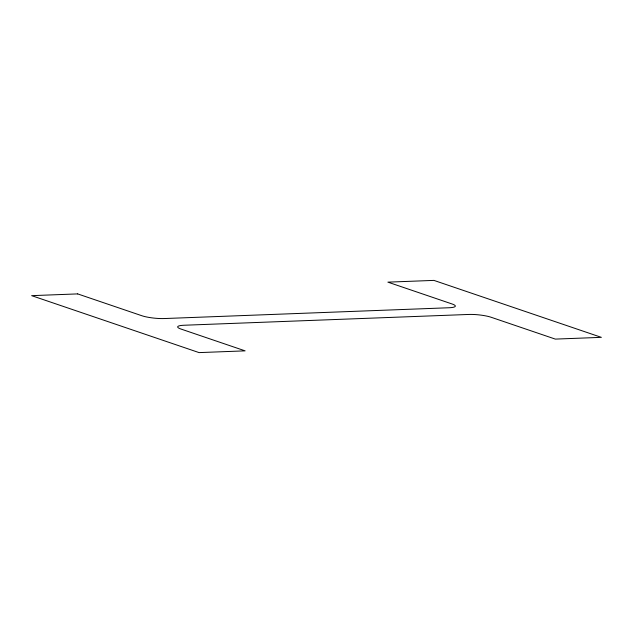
<?xml version="1.0" encoding="UTF-8"?>
<svg xmlns="http://www.w3.org/2000/svg" width="633" height="633" viewBox="0 0 633 633"><rect width="100%" height="100%" fill="white"/><g stroke="black" fill="none" stroke-linecap="round" stroke-linejoin="round"><path stroke-width="0.95" d="M77.677 293.902L31.65 295.651L199.086 352.605L245.113 350.856L180.943 329.033A16.031 2.896 6 0 1 183.918 325.251L468.8 314.451A16.031 2.896 6 0 1 491.153 317.268L555.323 339.098L601.35 337.349L433.914 280.395L387.887 282.144L452.057 303.967A16.031 2.896 6 0 1 449.082 307.749L164.2 318.549A16.031 2.896 6 0 1 141.847 315.732L77.677 293.902"/></g></svg>
